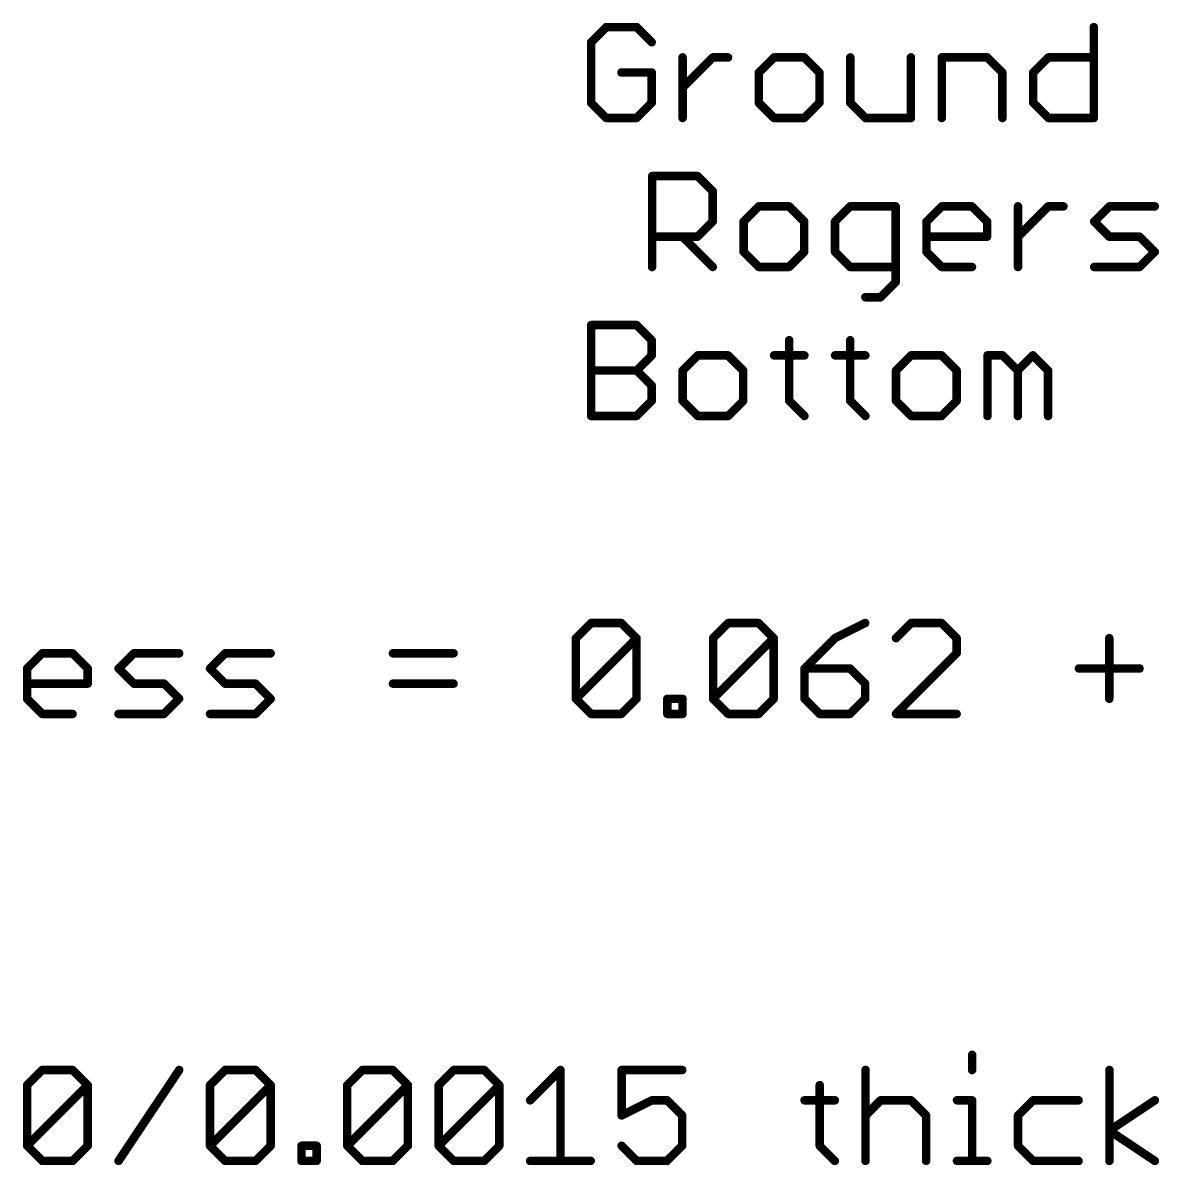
# Model space of a CAD drawing. Extents: x -1.41 to 8.41, y -3.01 to 3.01.
# Drawn here: x 3.132 to 3.933, y 0.715 to 1.52 of the extents above; entities that cross this region are included whole.
import ezdxf

# ---------------------------------------------------------------- set-up
doc = ezdxf.new("R2010")
doc.units = 0
doc.layers.add('52', color=253, linetype='CONTINUOUS')

msp = doc.modelspace()

# ---------------------------------------------------------------- linework, layer by layer
at = {"layer": '52', "const_width": 0.006}
for points in [[(3.543217, 1.517055), (3.532542, 1.506379)], [(3.564569, 1.517055), (3.543217, 1.517055)], [(3.575245, 1.506379), (3.564569, 1.517055)], [(3.886777, 1.517055), (3.886777, 1.453)], [(3.532542, 1.506379), (3.532542, 1.463676)], [(3.596997, 1.453), (3.596997, 1.495703)], [(3.596997, 1.474352), (3.618348, 1.495703)], [(3.618348, 1.495703), (3.629024, 1.495703)], [(3.661385, 1.495703), (3.650709, 1.485027)], [(3.682736, 1.495703), (3.661385, 1.495703)], [(3.693412, 1.485027), (3.682736, 1.495703)], [(3.715164, 1.495703), (3.715164, 1.463676)], [(3.757867, 1.453), (3.757867, 1.495703)], [(3.779619, 1.453), (3.779619, 1.495703)], [(3.779619, 1.495703), (3.811646, 1.495703)], [(3.811646, 1.495703), (3.822322, 1.485027)], [(3.844074, 1.485027), (3.85475, 1.495703)], [(3.85475, 1.495703), (3.886777, 1.495703)], [(3.575245, 1.485027), (3.553893, 1.485027)], [(3.575245, 1.463676), (3.575245, 1.485027)], [(3.650709, 1.485027), (3.650709, 1.463676)], [(3.693412, 1.463676), (3.693412, 1.485027)], [(3.822322, 1.485027), (3.822322, 1.453)], [(3.844074, 1.463676), (3.844074, 1.485027)], [(3.532542, 1.463676), (3.543217, 1.453)], [(3.564569, 1.453), (3.575245, 1.463676)], [(3.650709, 1.463676), (3.661385, 1.453)], [(3.682736, 1.453), (3.693412, 1.463676)], [(3.715164, 1.463676), (3.72584, 1.453)], [(3.85475, 1.453), (3.844074, 1.463676)], [(3.543217, 1.453), (3.564569, 1.453)], [(3.661385, 1.453), (3.682736, 1.453)], [(3.72584, 1.453), (3.757867, 1.453)], [(3.886777, 1.453), (3.85475, 1.453)], [(3.575512, 1.348), (3.575512, 1.412055)], [(3.575512, 1.412055), (3.607539, 1.412055)], [(3.607539, 1.412055), (3.618215, 1.401379)], [(3.618215, 1.401379), (3.618215, 1.380027)], [(3.650642, 1.390703), (3.639967, 1.380027)], [(3.671994, 1.390703), (3.650642, 1.390703)], [(3.68267, 1.380027), (3.671994, 1.390703)], [(3.715097, 1.390703), (3.704422, 1.380027)], [(3.747125, 1.390703), (3.715097, 1.390703)], [(3.747125, 1.337324), (3.747125, 1.390703)], [(3.768877, 1.380027), (3.779552, 1.390703)], [(3.779552, 1.390703), (3.800904, 1.390703)], [(3.800904, 1.390703), (3.81158, 1.380027)], [(3.833332, 1.348), (3.833332, 1.390703)], [(3.833332, 1.369352), (3.854683, 1.390703)], [(3.854683, 1.390703), (3.865359, 1.390703)], [(3.887044, 1.380027), (3.89772, 1.390703)], [(3.89772, 1.390703), (3.929747, 1.390703)], [(3.618215, 1.380027), (3.607539, 1.369352)], [(3.639967, 1.380027), (3.639967, 1.358676)], [(3.68267, 1.358676), (3.68267, 1.380027)], [(3.704422, 1.380027), (3.704422, 1.358676)], [(3.768877, 1.358676), (3.768877, 1.380027)], [(3.81158, 1.380027), (3.81158, 1.369352)], [(3.89772, 1.369352), (3.887044, 1.380027)], [(3.607539, 1.369352), (3.575512, 1.369352)], [(3.596863, 1.369352), (3.618215, 1.348)], [(3.81158, 1.369352), (3.768877, 1.369352)], [(3.919071, 1.369352), (3.89772, 1.369352)], [(3.929747, 1.358676), (3.919071, 1.369352)], [(3.639967, 1.358676), (3.650642, 1.348)], [(3.671994, 1.348), (3.68267, 1.358676)], [(3.704422, 1.358676), (3.715097, 1.348)], [(3.779552, 1.348), (3.768877, 1.358676)], [(3.919071, 1.348), (3.929747, 1.358676)], [(3.650642, 1.348), (3.671994, 1.348)], [(3.715097, 1.348), (3.747125, 1.348)], [(3.800904, 1.348), (3.779552, 1.348)], [(3.887044, 1.348), (3.919071, 1.348)], [(3.736449, 1.326648), (3.747125, 1.337324)], [(3.725773, 1.326648), (3.736449, 1.326648)], [(3.532542, 1.243), (3.532542, 1.307055)], [(3.532542, 1.307055), (3.564569, 1.307055)], [(3.564569, 1.307055), (3.575245, 1.296379)], [(3.575245, 1.296379), (3.575245, 1.285703)], [(3.672127, 1.296379), (3.672127, 1.253676)], [(3.715097, 1.296379), (3.715097, 1.253676)], [(3.575245, 1.285703), (3.564569, 1.275027)], [(3.607672, 1.285703), (3.596997, 1.275027)], [(3.629024, 1.285703), (3.607672, 1.285703)], [(3.6397, 1.275027), (3.629024, 1.285703)], [(3.661452, 1.285703), (3.682803, 1.285703)], [(3.704422, 1.285703), (3.725773, 1.285703)], [(3.758067, 1.285703), (3.747392, 1.275027)], [(3.779419, 1.285703), (3.758067, 1.285703)], [(3.790095, 1.275027), (3.779419, 1.285703)], [(3.811847, 1.243), (3.811847, 1.285703)], [(3.811847, 1.285703), (3.822522, 1.285703)], [(3.822522, 1.285703), (3.833198, 1.275027)], [(3.833198, 1.275027), (3.843874, 1.285703)], [(3.843874, 1.285703), (3.85455, 1.275027)], [(3.532542, 1.275027), (3.564569, 1.275027)], [(3.564569, 1.275027), (3.575245, 1.264352)], [(3.596997, 1.275027), (3.596997, 1.253676)], [(3.6397, 1.253676), (3.6397, 1.275027)], [(3.747392, 1.275027), (3.747392, 1.253676)], [(3.790095, 1.253676), (3.790095, 1.275027)], [(3.833198, 1.275027), (3.833198, 1.243)], [(3.85455, 1.275027), (3.85455, 1.243)], [(3.575245, 1.264352), (3.575245, 1.253676)], [(3.575245, 1.253676), (3.564569, 1.243)], [(3.596997, 1.253676), (3.607672, 1.243)], [(3.629024, 1.243), (3.6397, 1.253676)], [(3.672127, 1.253676), (3.682803, 1.243)], [(3.715097, 1.253676), (3.725773, 1.243)], [(3.747392, 1.253676), (3.758067, 1.243)], [(3.779419, 1.243), (3.790095, 1.253676)], [(3.564569, 1.243), (3.532542, 1.243)], [(3.607672, 1.243), (3.629024, 1.243)], [(3.758067, 1.243), (3.779419, 1.243)], [(3.521799, 1.086379), (3.532475, 1.097055)], [(3.532475, 1.097055), (3.553827, 1.097055)], [(3.553827, 1.097055), (3.564502, 1.086379)], [(3.618482, 1.086379), (3.629157, 1.097055)], [(3.629157, 1.097055), (3.650509, 1.097055)], [(3.650509, 1.097055), (3.661185, 1.086379)], [(3.72564, 1.097055), (3.704288, 1.086379)], [(3.758067, 1.097055), (3.747392, 1.086379)], [(3.779419, 1.097055), (3.758067, 1.097055)], [(3.790095, 1.086379), (3.779419, 1.097055)], [(3.521799, 1.043676), (3.521799, 1.086379)], [(3.521799, 1.043676), (3.564502, 1.086379)], [(3.564502, 1.086379), (3.564502, 1.043676)], [(3.618482, 1.043676), (3.618482, 1.086379)], [(3.618482, 1.043676), (3.661185, 1.086379)], [(3.661185, 1.086379), (3.661185, 1.043676)], [(3.704288, 1.086379), (3.682937, 1.065027)], [(3.790095, 1.075703), (3.790095, 1.086379)], [(3.897653, 1.086379), (3.897653, 1.043676)], [(3.135069, 1.065027), (3.145745, 1.075703)], [(3.145745, 1.075703), (3.167097, 1.075703)], [(3.167097, 1.075703), (3.177773, 1.065027)], [(3.199524, 1.065027), (3.2102, 1.075703)], [(3.2102, 1.075703), (3.242227, 1.075703)], [(3.263979, 1.065027), (3.274655, 1.075703)], [(3.274655, 1.075703), (3.306682, 1.075703)], [(3.392889, 1.075703), (3.435592, 1.075703)], [(3.747392, 1.033), (3.790095, 1.075703)], [(3.135069, 1.043676), (3.135069, 1.065027)], [(3.177773, 1.065027), (3.177773, 1.054352)], [(3.2102, 1.054352), (3.199524, 1.065027)], [(3.274655, 1.054352), (3.263979, 1.065027)], [(3.682937, 1.065027), (3.682937, 1.043676)], [(3.714964, 1.065027), (3.682937, 1.065027)], [(3.72564, 1.054352), (3.714964, 1.065027)], [(3.876302, 1.065027), (3.919005, 1.065027)], [(3.177773, 1.054352), (3.135069, 1.054352)], [(3.231552, 1.054352), (3.2102, 1.054352)], [(3.242227, 1.043676), (3.231552, 1.054352)], [(3.296007, 1.054352), (3.274655, 1.054352)], [(3.306682, 1.043676), (3.296007, 1.054352)], [(3.392889, 1.054352), (3.435592, 1.054352)], [(3.72564, 1.043676), (3.72564, 1.054352)], [(3.145745, 1.033), (3.135069, 1.043676)], [(3.231552, 1.033), (3.242227, 1.043676)], [(3.296007, 1.033), (3.306682, 1.043676)], [(3.532475, 1.033), (3.521799, 1.043676)], [(3.564502, 1.043676), (3.553827, 1.033)], [(3.586254, 1.033), (3.586254, 1.043676)], [(3.586254, 1.043676), (3.59693, 1.043676)], [(3.59693, 1.043676), (3.59693, 1.033)], [(3.629157, 1.033), (3.618482, 1.043676)], [(3.661185, 1.043676), (3.650509, 1.033)], [(3.682937, 1.043676), (3.693612, 1.033)], [(3.714964, 1.033), (3.72564, 1.043676)], [(3.167097, 1.033), (3.145745, 1.033)], [(3.199524, 1.033), (3.231552, 1.033)], [(3.263979, 1.033), (3.296007, 1.033)], [(3.553827, 1.033), (3.532475, 1.033)], [(3.59693, 1.033), (3.586254, 1.033)], [(3.650509, 1.033), (3.629157, 1.033)], [(3.693612, 1.033), (3.714964, 1.033)], [(3.790095, 1.033), (3.747392, 1.033)], [(3.801037, 0.79273), (3.801037, 0.782055)], [(3.135069, 0.771379), (3.145745, 0.782055)], [(3.145745, 0.782055), (3.167097, 0.782055)], [(3.167097, 0.782055), (3.177773, 0.771379)], [(3.199524, 0.718), (3.242227, 0.782055)], [(3.263979, 0.771379), (3.274655, 0.782055)], [(3.274655, 0.782055), (3.296007, 0.782055)], [(3.296007, 0.782055), (3.306682, 0.771379)], [(3.360662, 0.771379), (3.371337, 0.782055)], [(3.371337, 0.782055), (3.392689, 0.782055)], [(3.392689, 0.782055), (3.403365, 0.771379)], [(3.425117, 0.771379), (3.435792, 0.782055)], [(3.435792, 0.782055), (3.457144, 0.782055)], [(3.457144, 0.782055), (3.46782, 0.771379)], [(3.489572, 0.760703), (3.510923, 0.782055)], [(3.510923, 0.782055), (3.510923, 0.718)], [(3.59673, 0.782055), (3.554027, 0.782055)], [(3.554027, 0.782055), (3.554027, 0.750027)], [(3.725907, 0.782055), (3.725907, 0.718)], [(3.897787, 0.718), (3.897787, 0.782055)], [(3.135069, 0.728676), (3.135069, 0.771379)], [(3.135069, 0.728676), (3.177773, 0.771379)], [(3.177773, 0.771379), (3.177773, 0.728676)], [(3.263979, 0.728676), (3.263979, 0.771379)], [(3.263979, 0.728676), (3.306682, 0.771379)], [(3.306682, 0.771379), (3.306682, 0.728676)], [(3.360662, 0.728676), (3.360662, 0.771379)], [(3.360662, 0.728676), (3.403365, 0.771379)], [(3.403365, 0.771379), (3.403365, 0.728676)], [(3.425117, 0.728676), (3.425117, 0.771379)], [(3.425117, 0.728676), (3.46782, 0.771379)], [(3.46782, 0.771379), (3.46782, 0.728676)], [(3.693612, 0.771379), (3.693612, 0.728676)], [(3.554027, 0.750027), (3.575378, 0.760703)], [(3.575378, 0.760703), (3.586054, 0.760703)], [(3.586054, 0.760703), (3.59673, 0.750027)], [(3.682937, 0.760703), (3.704288, 0.760703)], [(3.725907, 0.750027), (3.736582, 0.760703)], [(3.736582, 0.760703), (3.757934, 0.760703)], [(3.757934, 0.760703), (3.76861, 0.750027)], [(3.790362, 0.760703), (3.801037, 0.760703)], [(3.801037, 0.760703), (3.801037, 0.718)], [(3.844007, 0.760703), (3.833332, 0.750027)], [(3.876035, 0.760703), (3.844007, 0.760703)], [(3.897787, 0.739352), (3.929814, 0.760703)], [(3.59673, 0.750027), (3.59673, 0.728676)], [(3.76861, 0.750027), (3.76861, 0.718)], [(3.833332, 0.750027), (3.833332, 0.728676)], [(3.929814, 0.718), (3.897787, 0.739352)], [(3.145745, 0.718), (3.135069, 0.728676)], [(3.177773, 0.728676), (3.167097, 0.718)], [(3.274655, 0.718), (3.263979, 0.728676)], [(3.306682, 0.728676), (3.296007, 0.718)], [(3.328434, 0.718), (3.328434, 0.728676)], [(3.328434, 0.728676), (3.33911, 0.728676)], [(3.33911, 0.728676), (3.33911, 0.718)], [(3.371337, 0.718), (3.360662, 0.728676)], [(3.403365, 0.728676), (3.392689, 0.718)], [(3.435792, 0.718), (3.425117, 0.728676)], [(3.46782, 0.728676), (3.457144, 0.718)], [(3.564702, 0.718), (3.554027, 0.728676)], [(3.59673, 0.728676), (3.586054, 0.718)], [(3.693612, 0.728676), (3.704288, 0.718)], [(3.833332, 0.728676), (3.844007, 0.718)], [(3.167097, 0.718), (3.145745, 0.718)], [(3.296007, 0.718), (3.274655, 0.718)], [(3.33911, 0.718), (3.328434, 0.718)], [(3.392689, 0.718), (3.371337, 0.718)], [(3.457144, 0.718), (3.435792, 0.718)], [(3.489572, 0.718), (3.532275, 0.718)], [(3.586054, 0.718), (3.564702, 0.718)], [(3.790362, 0.718), (3.811713, 0.718)], [(3.844007, 0.718), (3.876035, 0.718)]]:
    msp.add_lwpolyline(points, dxfattribs=at)
at = {"layer": '52', "const_width": 0.003}
for points in [[(3.543217, 1.518555, 1), (3.543217, 1.515555)], [(3.544278, 1.515994, 1), (3.542157, 1.518115)], [(3.56563, 1.518115, 1), (3.563508, 1.515994)], [(3.564569, 1.515555, 1), (3.564569, 1.518555)], [(3.888277, 1.517055, 1), (3.885277, 1.517055)], [(3.531481, 1.50744, 1), (3.533602, 1.505318)], [(3.534042, 1.506379, 1), (3.531042, 1.506379)], [(3.574184, 1.505318, 1), (3.576305, 1.50744)], [(3.598497, 1.495703, 1), (3.595497, 1.495703)], [(3.618348, 1.497203, 1), (3.618348, 1.494203)], [(3.619409, 1.494642, 1), (3.617288, 1.496764)], [(3.629024, 1.494203, 1), (3.629024, 1.497203)], [(3.661385, 1.497203, 1), (3.661385, 1.494203)], [(3.662446, 1.494642, 1), (3.660324, 1.496764)], [(3.683797, 1.496764, 1), (3.681676, 1.494642)], [(3.682736, 1.494203, 1), (3.682736, 1.497203)], [(3.716664, 1.495703, 1), (3.713664, 1.495703)], [(3.759367, 1.495703, 1), (3.756367, 1.495703)], [(3.781119, 1.495703, 1), (3.778119, 1.495703)], [(3.779619, 1.497203, 1), (3.779619, 1.494203)], [(3.812707, 1.496764, 1), (3.810586, 1.494642)], [(3.811646, 1.494203, 1), (3.811646, 1.497203)], [(3.85475, 1.497203, 1), (3.85475, 1.494203)], [(3.85581, 1.494642, 1), (3.853689, 1.496764)], [(3.886777, 1.494203, 1), (3.886777, 1.497203)], [(3.553893, 1.486527, 1), (3.553893, 1.483527)], [(3.576745, 1.485027, 1), (3.573745, 1.485027)], [(3.575245, 1.483527, 1), (3.575245, 1.486527)], [(3.652209, 1.485027, 1), (3.649209, 1.485027)], [(3.649648, 1.486088, 1), (3.65177, 1.483967)], [(3.694912, 1.485027, 1), (3.691912, 1.485027)], [(3.692352, 1.483967, 1), (3.694473, 1.486088)], [(3.823822, 1.485027, 1), (3.820822, 1.485027)], [(3.821262, 1.483967, 1), (3.823383, 1.486088)], [(3.845574, 1.485027, 1), (3.842574, 1.485027)], [(3.843013, 1.486088, 1), (3.845135, 1.483967)], [(3.595936, 1.475412, 1), (3.598057, 1.473291)], [(3.533602, 1.464736, 1), (3.531481, 1.462615)], [(3.576305, 1.462615, 1), (3.574184, 1.464736)], [(3.65177, 1.464736, 1), (3.649648, 1.462615)], [(3.694473, 1.462615, 1), (3.692352, 1.464736)], [(3.716225, 1.464736, 1), (3.714103, 1.462615)], [(3.845135, 1.464736, 1), (3.843013, 1.462615)], [(3.531042, 1.463676, 1), (3.534042, 1.463676)], [(3.573745, 1.463676, 1), (3.576745, 1.463676)], [(3.649209, 1.463676, 1), (3.652209, 1.463676)], [(3.691912, 1.463676, 1), (3.694912, 1.463676)], [(3.713664, 1.463676, 1), (3.716664, 1.463676)], [(3.842574, 1.463676, 1), (3.845574, 1.463676)], [(3.543217, 1.4545, 1), (3.543217, 1.4515)], [(3.542157, 1.451939, 1), (3.544278, 1.454061)], [(3.563508, 1.454061, 1), (3.56563, 1.451939)], [(3.564569, 1.4515, 1), (3.564569, 1.4545)], [(3.595497, 1.453, 1), (3.598497, 1.453)], [(3.661385, 1.4545, 1), (3.661385, 1.4515)], [(3.660324, 1.451939, 1), (3.662446, 1.454061)], [(3.681676, 1.454061, 1), (3.683797, 1.451939)], [(3.682736, 1.4515, 1), (3.682736, 1.4545)], [(3.72584, 1.4545, 1), (3.72584, 1.4515)], [(3.724779, 1.451939, 1), (3.7269, 1.454061)], [(3.756367, 1.453, 1), (3.759367, 1.453)], [(3.757867, 1.4515, 1), (3.757867, 1.4545)], [(3.778119, 1.453, 1), (3.781119, 1.453)], [(3.820822, 1.453, 1), (3.823822, 1.453)], [(3.85475, 1.4545, 1), (3.85475, 1.4515)], [(3.853689, 1.451939, 1), (3.85581, 1.454061)], [(3.885277, 1.453, 1), (3.888277, 1.453)], [(3.886777, 1.4515, 1), (3.886777, 1.4545)], [(3.577012, 1.412055, 1), (3.574012, 1.412055)], [(3.575512, 1.413555, 1), (3.575512, 1.410555)], [(3.6086, 1.413115, 1), (3.606478, 1.410994)], [(3.607539, 1.410555, 1), (3.607539, 1.413555)], [(3.619715, 1.401379, 1), (3.616715, 1.401379)], [(3.617154, 1.400318, 1), (3.619275, 1.40244)], [(3.650642, 1.392203, 1), (3.650642, 1.389203)], [(3.651703, 1.389642, 1), (3.649582, 1.391764)], [(3.673055, 1.391764, 1), (3.670933, 1.389642)], [(3.671994, 1.389203, 1), (3.671994, 1.392203)], [(3.715097, 1.392203, 1), (3.715097, 1.389203)], [(3.716158, 1.389642, 1), (3.714037, 1.391764)], [(3.748625, 1.390703, 1), (3.745625, 1.390703)], [(3.747125, 1.389203, 1), (3.747125, 1.392203)], [(3.779552, 1.392203, 1), (3.779552, 1.389203)], [(3.780613, 1.389642, 1), (3.778492, 1.391764)], [(3.801965, 1.391764, 1), (3.799843, 1.389642)], [(3.800904, 1.389203, 1), (3.800904, 1.392203)], [(3.834832, 1.390703, 1), (3.831832, 1.390703)], [(3.854683, 1.392203, 1), (3.854683, 1.389203)], [(3.855744, 1.389642, 1), (3.853622, 1.391764)], [(3.865359, 1.389203, 1), (3.865359, 1.392203)], [(3.89772, 1.392203, 1), (3.89772, 1.389203)], [(3.89878, 1.389642, 1), (3.896659, 1.391764)], [(3.929747, 1.389203, 1), (3.929747, 1.392203)], [(3.616715, 1.380027, 1), (3.619715, 1.380027)], [(3.619275, 1.378967, 1), (3.617154, 1.381088)], [(3.641467, 1.380027, 1), (3.638467, 1.380027)], [(3.638906, 1.381088, 1), (3.641027, 1.378967)], [(3.68417, 1.380027, 1), (3.68117, 1.380027)], [(3.681609, 1.378967, 1), (3.68373, 1.381088)], [(3.705922, 1.380027, 1), (3.702922, 1.380027)], [(3.703361, 1.381088, 1), (3.705482, 1.378967)], [(3.770377, 1.380027, 1), (3.767377, 1.380027)], [(3.767816, 1.381088, 1), (3.769937, 1.378967)], [(3.81308, 1.380027, 1), (3.81008, 1.380027)], [(3.810519, 1.378967, 1), (3.81264, 1.381088)], [(3.888105, 1.381088, 1), (3.885983, 1.378967)], [(3.885983, 1.381088, 1), (3.888105, 1.378967)], [(3.575512, 1.370852, 1), (3.575512, 1.367852)], [(3.597924, 1.370412, 1), (3.595803, 1.368291)], [(3.606478, 1.370412, 1), (3.6086, 1.368291)], [(3.607539, 1.367852, 1), (3.607539, 1.370852)], [(3.768877, 1.370852, 1), (3.768877, 1.367852)], [(3.81008, 1.369352, 1), (3.81308, 1.369352)], [(3.81158, 1.367852, 1), (3.81158, 1.370852)], [(3.832271, 1.370412, 1), (3.834392, 1.368291)], [(3.89772, 1.370852, 1), (3.89772, 1.367852)], [(3.896659, 1.368291, 1), (3.89878, 1.370412)], [(3.920132, 1.370412, 1), (3.918011, 1.368291)], [(3.919071, 1.367852, 1), (3.919071, 1.370852)], [(3.641027, 1.359736, 1), (3.638906, 1.357615)], [(3.68373, 1.357615, 1), (3.681609, 1.359736)], [(3.705482, 1.359736, 1), (3.703361, 1.357615)], [(3.769937, 1.359736, 1), (3.767816, 1.357615)], [(3.930808, 1.357615, 1), (3.928687, 1.359736)], [(3.928687, 1.357615, 1), (3.930808, 1.359736)], [(3.638467, 1.358676, 1), (3.641467, 1.358676)], [(3.68117, 1.358676, 1), (3.68417, 1.358676)], [(3.702922, 1.358676, 1), (3.705922, 1.358676)], [(3.767377, 1.358676, 1), (3.770377, 1.358676)], [(3.574012, 1.348, 1), (3.577012, 1.348)], [(3.617154, 1.346939, 1), (3.619275, 1.349061)], [(3.650642, 1.3495, 1), (3.650642, 1.3465)], [(3.649582, 1.346939, 1), (3.651703, 1.349061)], [(3.670933, 1.349061, 1), (3.673055, 1.346939)], [(3.671994, 1.3465, 1), (3.671994, 1.3495)], [(3.715097, 1.3495, 1), (3.715097, 1.3465)], [(3.714037, 1.346939, 1), (3.716158, 1.349061)], [(3.747125, 1.3465, 1), (3.747125, 1.3495)], [(3.779552, 1.3495, 1), (3.779552, 1.3465)], [(3.778492, 1.346939, 1), (3.780613, 1.349061)], [(3.800904, 1.3465, 1), (3.800904, 1.3495)], [(3.831832, 1.348, 1), (3.834832, 1.348)], [(3.887044, 1.3495, 1), (3.887044, 1.3465)], [(3.918011, 1.349061, 1), (3.920132, 1.346939)], [(3.919071, 1.3465, 1), (3.919071, 1.3495)], [(3.745625, 1.337324, 1), (3.748625, 1.337324)], [(3.748185, 1.336264, 1), (3.746064, 1.338385)], [(3.725773, 1.328148, 1), (3.725773, 1.325148)], [(3.735388, 1.327709, 1), (3.73751, 1.325588)], [(3.736449, 1.325148, 1), (3.736449, 1.328148)], [(3.534042, 1.307055, 1), (3.531042, 1.307055)], [(3.532542, 1.308555, 1), (3.532542, 1.305555)], [(3.56563, 1.308115, 1), (3.563508, 1.305994)], [(3.564569, 1.305555, 1), (3.564569, 1.308555)], [(3.576745, 1.296379, 1), (3.573745, 1.296379)], [(3.574184, 1.295318, 1), (3.576305, 1.29744)], [(3.673627, 1.296379, 1), (3.670627, 1.296379)], [(3.716597, 1.296379, 1), (3.713597, 1.296379)], [(3.576305, 1.284642, 1), (3.574184, 1.286764)], [(3.607672, 1.287203, 1), (3.607672, 1.284203)], [(3.608733, 1.284642, 1), (3.606612, 1.286764)], [(3.630085, 1.286764, 1), (3.627963, 1.284642)], [(3.629024, 1.284203, 1), (3.629024, 1.287203)], [(3.661452, 1.287203, 1), (3.661452, 1.284203)], [(3.682803, 1.284203, 1), (3.682803, 1.287203)], [(3.704422, 1.287203, 1), (3.704422, 1.284203)], [(3.725773, 1.284203, 1), (3.725773, 1.287203)], [(3.758067, 1.287203, 1), (3.758067, 1.284203)], [(3.759128, 1.284642, 1), (3.757007, 1.286764)], [(3.78048, 1.286764, 1), (3.778358, 1.284642)], [(3.779419, 1.284203, 1), (3.779419, 1.287203)], [(3.813347, 1.285703, 1), (3.810347, 1.285703)], [(3.811847, 1.287203, 1), (3.811847, 1.284203)], [(3.823583, 1.286764, 1), (3.821462, 1.284642)], [(3.822522, 1.284203, 1), (3.822522, 1.287203)], [(3.844935, 1.286764, 1), (3.842813, 1.284642)], [(3.844935, 1.284642, 1), (3.842813, 1.286764)], [(3.573745, 1.285703, 1), (3.576745, 1.285703)], [(3.532542, 1.276527, 1), (3.532542, 1.273527)], [(3.56563, 1.276088, 1), (3.563508, 1.273967)], [(3.563508, 1.276088, 1), (3.56563, 1.273967)], [(3.564569, 1.273527, 1), (3.564569, 1.276527)], [(3.598497, 1.275027, 1), (3.595497, 1.275027)], [(3.595936, 1.276088, 1), (3.598057, 1.273967)], [(3.6412, 1.275027, 1), (3.6382, 1.275027)], [(3.638639, 1.273967, 1), (3.64076, 1.276088)], [(3.748892, 1.275027, 1), (3.745892, 1.275027)], [(3.746331, 1.276088, 1), (3.748452, 1.273967)], [(3.791595, 1.275027, 1), (3.788595, 1.275027)], [(3.789034, 1.273967, 1), (3.791155, 1.276088)], [(3.834698, 1.275027, 1), (3.831698, 1.275027)], [(3.832137, 1.276088, 1), (3.834259, 1.273967)], [(3.832137, 1.273967, 1), (3.834259, 1.276088)], [(3.85605, 1.275027, 1), (3.85305, 1.275027)], [(3.853489, 1.273967, 1), (3.85561, 1.276088)], [(3.576745, 1.264352, 1), (3.573745, 1.264352)], [(3.574184, 1.263291, 1), (3.576305, 1.265412)], [(3.576305, 1.252615, 1), (3.574184, 1.254736)], [(3.598057, 1.254736, 1), (3.595936, 1.252615)], [(3.64076, 1.252615, 1), (3.638639, 1.254736)], [(3.673188, 1.254736, 1), (3.671067, 1.252615)], [(3.716158, 1.254736, 1), (3.714037, 1.252615)], [(3.748452, 1.254736, 1), (3.746331, 1.252615)], [(3.791155, 1.252615, 1), (3.789034, 1.254736)], [(3.573745, 1.253676, 1), (3.576745, 1.253676)], [(3.595497, 1.253676, 1), (3.598497, 1.253676)], [(3.6382, 1.253676, 1), (3.6412, 1.253676)], [(3.670627, 1.253676, 1), (3.673627, 1.253676)], [(3.713597, 1.253676, 1), (3.716597, 1.253676)], [(3.745892, 1.253676, 1), (3.748892, 1.253676)], [(3.788595, 1.253676, 1), (3.791595, 1.253676)], [(3.532542, 1.2445, 1), (3.532542, 1.2415)], [(3.531042, 1.243, 1), (3.534042, 1.243)], [(3.563508, 1.244061, 1), (3.56563, 1.241939)], [(3.564569, 1.2415, 1), (3.564569, 1.2445)], [(3.607672, 1.2445, 1), (3.607672, 1.2415)], [(3.606612, 1.241939, 1), (3.608733, 1.244061)], [(3.627963, 1.244061, 1), (3.630085, 1.241939)], [(3.629024, 1.2415, 1), (3.629024, 1.2445)], [(3.681742, 1.241939, 1), (3.683864, 1.244061)], [(3.724712, 1.241939, 1), (3.726834, 1.244061)], [(3.758067, 1.2445, 1), (3.758067, 1.2415)], [(3.757007, 1.241939, 1), (3.759128, 1.244061)], [(3.778358, 1.244061, 1), (3.78048, 1.241939)], [(3.779419, 1.2415, 1), (3.779419, 1.2445)], [(3.810347, 1.243, 1), (3.813347, 1.243)], [(3.831698, 1.243, 1), (3.834698, 1.243)], [(3.85305, 1.243, 1), (3.85605, 1.243)], [(3.532475, 1.098555, 1), (3.532475, 1.095555)], [(3.533536, 1.095994, 1), (3.531414, 1.098115)], [(3.554887, 1.098115, 1), (3.552766, 1.095994)], [(3.553827, 1.095555, 1), (3.553827, 1.098555)], [(3.629157, 1.098555, 1), (3.629157, 1.095555)], [(3.630218, 1.095994, 1), (3.628097, 1.098115)], [(3.65157, 1.098115, 1), (3.649448, 1.095994)], [(3.650509, 1.095555, 1), (3.650509, 1.098555)], [(3.726311, 1.095713, 1), (3.724969, 1.098396)], [(3.758067, 1.098555, 1), (3.758067, 1.095555)], [(3.759128, 1.095994, 1), (3.757007, 1.098115)], [(3.78048, 1.098115, 1), (3.778358, 1.095994)], [(3.779419, 1.095555, 1), (3.779419, 1.098555)], [(3.523299, 1.086379, 1), (3.520299, 1.086379)], [(3.520739, 1.08744, 1), (3.52286, 1.085318)], [(3.566002, 1.086379, 1), (3.563002, 1.086379)], [(3.565563, 1.085318, 1), (3.563442, 1.08744)], [(3.563442, 1.085318, 1), (3.565563, 1.08744)], [(3.617421, 1.08744, 1), (3.619542, 1.085318)], [(3.619982, 1.086379, 1), (3.616982, 1.086379)], [(3.662685, 1.086379, 1), (3.659685, 1.086379)], [(3.662245, 1.085318, 1), (3.660124, 1.08744)], [(3.660124, 1.085318, 1), (3.662245, 1.08744)], [(3.703617, 1.087721, 1), (3.704959, 1.085037)], [(3.705349, 1.085318, 1), (3.703227, 1.08744)], [(3.746331, 1.08744, 1), (3.748452, 1.085318)], [(3.791595, 1.086379, 1), (3.788595, 1.086379)], [(3.789034, 1.085318, 1), (3.791155, 1.08744)], [(3.899153, 1.086379, 1), (3.896153, 1.086379)], [(3.145745, 1.077203, 1), (3.145745, 1.074203)], [(3.146806, 1.074642, 1), (3.144684, 1.076764)], [(3.168157, 1.076764, 1), (3.166036, 1.074642)], [(3.167097, 1.074203, 1), (3.167097, 1.077203)], [(3.2102, 1.077203, 1), (3.2102, 1.074203)], [(3.211261, 1.074642, 1), (3.209139, 1.076764)], [(3.242227, 1.074203, 1), (3.242227, 1.077203)], [(3.274655, 1.077203, 1), (3.274655, 1.074203)], [(3.275716, 1.074642, 1), (3.273594, 1.076764)], [(3.306682, 1.074203, 1), (3.306682, 1.077203)], [(3.392889, 1.077203, 1), (3.392889, 1.074203)], [(3.435592, 1.074203, 1), (3.435592, 1.077203)], [(3.788595, 1.075703, 1), (3.791595, 1.075703)], [(3.791155, 1.074642, 1), (3.789034, 1.076764)], [(3.136569, 1.065027, 1), (3.133569, 1.065027)], [(3.134009, 1.066088, 1), (3.13613, 1.063967)], [(3.179273, 1.065027, 1), (3.176273, 1.065027)], [(3.176712, 1.063967, 1), (3.178833, 1.066088)], [(3.200585, 1.066088, 1), (3.198464, 1.063967)], [(3.198464, 1.066088, 1), (3.200585, 1.063967)], [(3.26504, 1.066088, 1), (3.262919, 1.063967)], [(3.262919, 1.066088, 1), (3.26504, 1.063967)], [(3.684437, 1.065027, 1), (3.681437, 1.065027)], [(3.682937, 1.066527, 1), (3.682937, 1.063527)], [(3.681876, 1.066088, 1), (3.683997, 1.063967)], [(3.716025, 1.066088, 1), (3.713903, 1.063967)], [(3.714964, 1.063527, 1), (3.714964, 1.066527)], [(3.876302, 1.066527, 1), (3.876302, 1.063527)], [(3.919005, 1.063527, 1), (3.919005, 1.066527)], [(3.135069, 1.055852, 1), (3.135069, 1.052852)], [(3.176273, 1.054352, 1), (3.179273, 1.054352)], [(3.177773, 1.052852, 1), (3.177773, 1.055852)], [(3.2102, 1.055852, 1), (3.2102, 1.052852)], [(3.209139, 1.053291, 1), (3.211261, 1.055412)], [(3.232612, 1.055412, 1), (3.230491, 1.053291)], [(3.231552, 1.052852, 1), (3.231552, 1.055852)], [(3.274655, 1.055852, 1), (3.274655, 1.052852)], [(3.273594, 1.053291, 1), (3.275716, 1.055412)], [(3.297067, 1.055412, 1), (3.294946, 1.053291)], [(3.296007, 1.052852, 1), (3.296007, 1.055852)], [(3.392889, 1.055852, 1), (3.392889, 1.052852)], [(3.435592, 1.052852, 1), (3.435592, 1.055852)], [(3.72714, 1.054352, 1), (3.72414, 1.054352)], [(3.724579, 1.053291, 1), (3.7267, 1.055412)], [(3.13613, 1.044736, 1), (3.134009, 1.042615)], [(3.243288, 1.042615, 1), (3.241167, 1.044736)], [(3.307743, 1.042615, 1), (3.305622, 1.044736)], [(3.52286, 1.044736, 1), (3.520739, 1.042615)], [(3.565563, 1.042615, 1), (3.563442, 1.044736)], [(3.587754, 1.043676, 1), (3.584754, 1.043676)], [(3.586254, 1.045176, 1), (3.586254, 1.042176)], [(3.59843, 1.043676, 1), (3.59543, 1.043676)], [(3.59693, 1.042176, 1), (3.59693, 1.045176)], [(3.619542, 1.044736, 1), (3.617421, 1.042615)], [(3.662245, 1.042615, 1), (3.660124, 1.044736)], [(3.683997, 1.044736, 1), (3.681876, 1.042615)], [(3.7267, 1.042615, 1), (3.724579, 1.044736)], [(3.133569, 1.043676, 1), (3.136569, 1.043676)], [(3.241167, 1.042615, 1), (3.243288, 1.044736)], [(3.305622, 1.042615, 1), (3.307743, 1.044736)], [(3.520299, 1.043676, 1), (3.523299, 1.043676)], [(3.520739, 1.044736, 1), (3.52286, 1.042615)], [(3.563002, 1.043676, 1), (3.566002, 1.043676)], [(3.617421, 1.044736, 1), (3.619542, 1.042615)], [(3.616982, 1.043676, 1), (3.619982, 1.043676)], [(3.659685, 1.043676, 1), (3.662685, 1.043676)], [(3.681437, 1.043676, 1), (3.684437, 1.043676)], [(3.72414, 1.043676, 1), (3.72714, 1.043676)], [(3.896153, 1.043676, 1), (3.899153, 1.043676)], [(3.145745, 1.0345, 1), (3.145745, 1.0315)], [(3.144684, 1.031939, 1), (3.146806, 1.034061)], [(3.167097, 1.0315, 1), (3.167097, 1.0345)], [(3.199524, 1.0345, 1), (3.199524, 1.0315)], [(3.230491, 1.034061, 1), (3.232612, 1.031939)], [(3.231552, 1.0315, 1), (3.231552, 1.0345)], [(3.263979, 1.0345, 1), (3.263979, 1.0315)], [(3.294946, 1.034061, 1), (3.297067, 1.031939)], [(3.296007, 1.0315, 1), (3.296007, 1.0345)], [(3.532475, 1.0345, 1), (3.532475, 1.0315)], [(3.531414, 1.031939, 1), (3.533536, 1.034061)], [(3.552766, 1.034061, 1), (3.554887, 1.031939)], [(3.553827, 1.0315, 1), (3.553827, 1.0345)], [(3.586254, 1.0345, 1), (3.586254, 1.0315)], [(3.584754, 1.033, 1), (3.587754, 1.033)], [(3.59543, 1.033, 1), (3.59843, 1.033)], [(3.59693, 1.0315, 1), (3.59693, 1.0345)], [(3.629157, 1.0345, 1), (3.629157, 1.0315)], [(3.628097, 1.031939, 1), (3.630218, 1.034061)], [(3.649448, 1.034061, 1), (3.65157, 1.031939)], [(3.650509, 1.0315, 1), (3.650509, 1.0345)], [(3.693612, 1.0345, 1), (3.693612, 1.0315)], [(3.692552, 1.031939, 1), (3.694673, 1.034061)], [(3.713903, 1.034061, 1), (3.716025, 1.031939)], [(3.714964, 1.0315, 1), (3.714964, 1.0345)], [(3.746331, 1.034061, 1), (3.748452, 1.031939)], [(3.747392, 1.0345, 1), (3.747392, 1.0315)], [(3.790095, 1.0315, 1), (3.790095, 1.0345)], [(3.802537, 0.79273, 1), (3.799537, 0.79273)], [(3.145745, 0.783555, 1), (3.145745, 0.780555)], [(3.146806, 0.780994, 1), (3.144684, 0.783115)], [(3.168157, 0.783115, 1), (3.166036, 0.780994)], [(3.167097, 0.780555, 1), (3.167097, 0.783555)], [(3.243476, 0.781223, 1), (3.240979, 0.782887)], [(3.274655, 0.783555, 1), (3.274655, 0.780555)], [(3.275716, 0.780994, 1), (3.273594, 0.783115)], [(3.297067, 0.783115, 1), (3.294946, 0.780994)], [(3.296007, 0.780555, 1), (3.296007, 0.783555)], [(3.371337, 0.783555, 1), (3.371337, 0.780555)], [(3.372398, 0.780994, 1), (3.370277, 0.783115)], [(3.39375, 0.783115, 1), (3.391628, 0.780994)], [(3.392689, 0.780555, 1), (3.392689, 0.783555)], [(3.435792, 0.783555, 1), (3.435792, 0.780555)], [(3.436853, 0.780994, 1), (3.434732, 0.783115)], [(3.458205, 0.783115, 1), (3.456083, 0.780994)], [(3.457144, 0.780555, 1), (3.457144, 0.783555)], [(3.512423, 0.782055, 1), (3.509423, 0.782055)], [(3.511984, 0.780994, 1), (3.509863, 0.783115)], [(3.554027, 0.783555, 1), (3.554027, 0.780555)], [(3.555527, 0.782055, 1), (3.552527, 0.782055)], [(3.59673, 0.780555, 1), (3.59673, 0.783555)], [(3.727407, 0.782055, 1), (3.724407, 0.782055)], [(3.799537, 0.782055, 1), (3.802537, 0.782055)], [(3.899287, 0.782055, 1), (3.896287, 0.782055)], [(3.136569, 0.771379, 1), (3.133569, 0.771379)], [(3.134009, 0.77244, 1), (3.13613, 0.770318)], [(3.179273, 0.771379, 1), (3.176273, 0.771379)], [(3.178833, 0.770318, 1), (3.176712, 0.77244)], [(3.176712, 0.770318, 1), (3.178833, 0.77244)], [(3.265479, 0.771379, 1), (3.262479, 0.771379)], [(3.262919, 0.77244, 1), (3.26504, 0.770318)], [(3.308182, 0.771379, 1), (3.305182, 0.771379)], [(3.307743, 0.770318, 1), (3.305622, 0.77244)], [(3.305622, 0.770318, 1), (3.307743, 0.77244)], [(3.359601, 0.77244, 1), (3.361722, 0.770318)], [(3.362162, 0.771379, 1), (3.359162, 0.771379)], [(3.404865, 0.771379, 1), (3.401865, 0.771379)], [(3.404426, 0.770318, 1), (3.402304, 0.77244)], [(3.402304, 0.770318, 1), (3.404426, 0.77244)], [(3.424056, 0.77244, 1), (3.426177, 0.770318)], [(3.426617, 0.771379, 1), (3.423617, 0.771379)], [(3.46932, 0.771379, 1), (3.46632, 0.771379)], [(3.468881, 0.770318, 1), (3.466759, 0.77244)], [(3.466759, 0.770318, 1), (3.468881, 0.77244)], [(3.695112, 0.771379, 1), (3.692112, 0.771379)], [(3.488511, 0.761764, 1), (3.490632, 0.759642)], [(3.575378, 0.762203, 1), (3.575378, 0.759203)], [(3.576049, 0.759361, 1), (3.574707, 0.762045)], [(3.587115, 0.761764, 1), (3.584993, 0.759642)], [(3.586054, 0.759203, 1), (3.586054, 0.762203)], [(3.682937, 0.762203, 1), (3.682937, 0.759203)], [(3.704288, 0.759203, 1), (3.704288, 0.762203)], [(3.736582, 0.762203, 1), (3.736582, 0.759203)], [(3.737643, 0.759642, 1), (3.735522, 0.761764)], [(3.758995, 0.761764, 1), (3.756873, 0.759642)], [(3.757934, 0.759203, 1), (3.757934, 0.762203)], [(3.790362, 0.762203, 1), (3.790362, 0.759203)], [(3.802537, 0.760703, 1), (3.799537, 0.760703)], [(3.801037, 0.759203, 1), (3.801037, 0.762203)], [(3.844007, 0.762203, 1), (3.844007, 0.759203)], [(3.845068, 0.759642, 1), (3.842947, 0.761764)], [(3.876035, 0.759203, 1), (3.876035, 0.762203)], [(3.930646, 0.759455, 1), (3.928982, 0.761951)], [(3.553356, 0.751369, 1), (3.554698, 0.748686)], [(3.552527, 0.750027, 1), (3.555527, 0.750027)], [(3.59823, 0.750027, 1), (3.59523, 0.750027)], [(3.595669, 0.748967, 1), (3.59779, 0.751088)], [(3.724846, 0.751088, 1), (3.726967, 0.748967)], [(3.77011, 0.750027, 1), (3.76711, 0.750027)], [(3.767549, 0.748967, 1), (3.76967, 0.751088)], [(3.834832, 0.750027, 1), (3.831832, 0.750027)], [(3.832271, 0.751088, 1), (3.834392, 0.748967)], [(3.898619, 0.7406, 1), (3.896954, 0.738103)], [(3.896954, 0.7406, 1), (3.898619, 0.738103)], [(3.133569, 0.728676, 1), (3.136569, 0.728676)], [(3.13613, 0.729736, 1), (3.134009, 0.727615)], [(3.134009, 0.729736, 1), (3.13613, 0.727615)], [(3.176273, 0.728676, 1), (3.179273, 0.728676)], [(3.178833, 0.727615, 1), (3.176712, 0.729736)], [(3.262479, 0.728676, 1), (3.265479, 0.728676)], [(3.26504, 0.729736, 1), (3.262919, 0.727615)], [(3.262919, 0.729736, 1), (3.26504, 0.727615)], [(3.305182, 0.728676, 1), (3.308182, 0.728676)], [(3.307743, 0.727615, 1), (3.305622, 0.729736)], [(3.329934, 0.728676, 1), (3.326934, 0.728676)], [(3.328434, 0.730176, 1), (3.328434, 0.727176)], [(3.34061, 0.728676, 1), (3.33761, 0.728676)], [(3.33911, 0.727176, 1), (3.33911, 0.730176)], [(3.361722, 0.729736, 1), (3.359601, 0.727615)], [(3.359601, 0.729736, 1), (3.361722, 0.727615)], [(3.359162, 0.728676, 1), (3.362162, 0.728676)], [(3.401865, 0.728676, 1), (3.404865, 0.728676)], [(3.404426, 0.727615, 1), (3.402304, 0.729736)], [(3.426177, 0.729736, 1), (3.424056, 0.727615)], [(3.424056, 0.729736, 1), (3.426177, 0.727615)], [(3.423617, 0.728676, 1), (3.426617, 0.728676)], [(3.46632, 0.728676, 1), (3.46932, 0.728676)], [(3.468881, 0.727615, 1), (3.466759, 0.729736)], [(3.555087, 0.729736, 1), (3.552966, 0.727615)], [(3.59523, 0.728676, 1), (3.59823, 0.728676)], [(3.59779, 0.727615, 1), (3.595669, 0.729736)], [(3.692112, 0.728676, 1), (3.695112, 0.728676)], [(3.694673, 0.729736, 1), (3.692552, 0.727615)], [(3.834392, 0.729736, 1), (3.832271, 0.727615)], [(3.831832, 0.728676, 1), (3.834832, 0.728676)], [(3.145745, 0.7195, 1), (3.145745, 0.7165)], [(3.144684, 0.716939, 1), (3.146806, 0.719061)], [(3.166036, 0.719061, 1), (3.168157, 0.716939)], [(3.167097, 0.7165, 1), (3.167097, 0.7195)], [(3.198276, 0.718832, 1), (3.200772, 0.717168)], [(3.274655, 0.7195, 1), (3.274655, 0.7165)], [(3.273594, 0.716939, 1), (3.275716, 0.719061)], [(3.294946, 0.719061, 1), (3.297067, 0.716939)], [(3.296007, 0.7165, 1), (3.296007, 0.7195)], [(3.328434, 0.7195, 1), (3.328434, 0.7165)], [(3.326934, 0.718, 1), (3.329934, 0.718)], [(3.33761, 0.718, 1), (3.34061, 0.718)], [(3.33911, 0.7165, 1), (3.33911, 0.7195)], [(3.371337, 0.7195, 1), (3.371337, 0.7165)], [(3.370277, 0.716939, 1), (3.372398, 0.719061)], [(3.391628, 0.719061, 1), (3.39375, 0.716939)], [(3.392689, 0.7165, 1), (3.392689, 0.7195)], [(3.435792, 0.7195, 1), (3.435792, 0.7165)], [(3.434732, 0.716939, 1), (3.436853, 0.719061)], [(3.456083, 0.719061, 1), (3.458205, 0.716939)], [(3.457144, 0.7165, 1), (3.457144, 0.7195)], [(3.489572, 0.7195, 1), (3.489572, 0.7165)], [(3.509423, 0.718, 1), (3.512423, 0.718)], [(3.532275, 0.7165, 1), (3.532275, 0.7195)], [(3.564702, 0.7195, 1), (3.564702, 0.7165)], [(3.563642, 0.716939, 1), (3.565763, 0.719061)], [(3.584993, 0.719061, 1), (3.587115, 0.716939)], [(3.586054, 0.7165, 1), (3.586054, 0.7195)], [(3.703227, 0.716939, 1), (3.705349, 0.719061)], [(3.724407, 0.718, 1), (3.727407, 0.718)], [(3.76711, 0.718, 1), (3.77011, 0.718)], [(3.790362, 0.7195, 1), (3.790362, 0.7165)], [(3.799537, 0.718, 1), (3.802537, 0.718)], [(3.811713, 0.7165, 1), (3.811713, 0.7195)], [(3.844007, 0.7195, 1), (3.844007, 0.7165)], [(3.842947, 0.716939, 1), (3.845068, 0.719061)], [(3.876035, 0.7165, 1), (3.876035, 0.7195)], [(3.896287, 0.718, 1), (3.899287, 0.718)], [(3.928982, 0.716752, 1), (3.930646, 0.719248)]]:
    msp.add_lwpolyline(points, format="xyb", dxfattribs=at)

doc.saveas('drawing.dxf')
